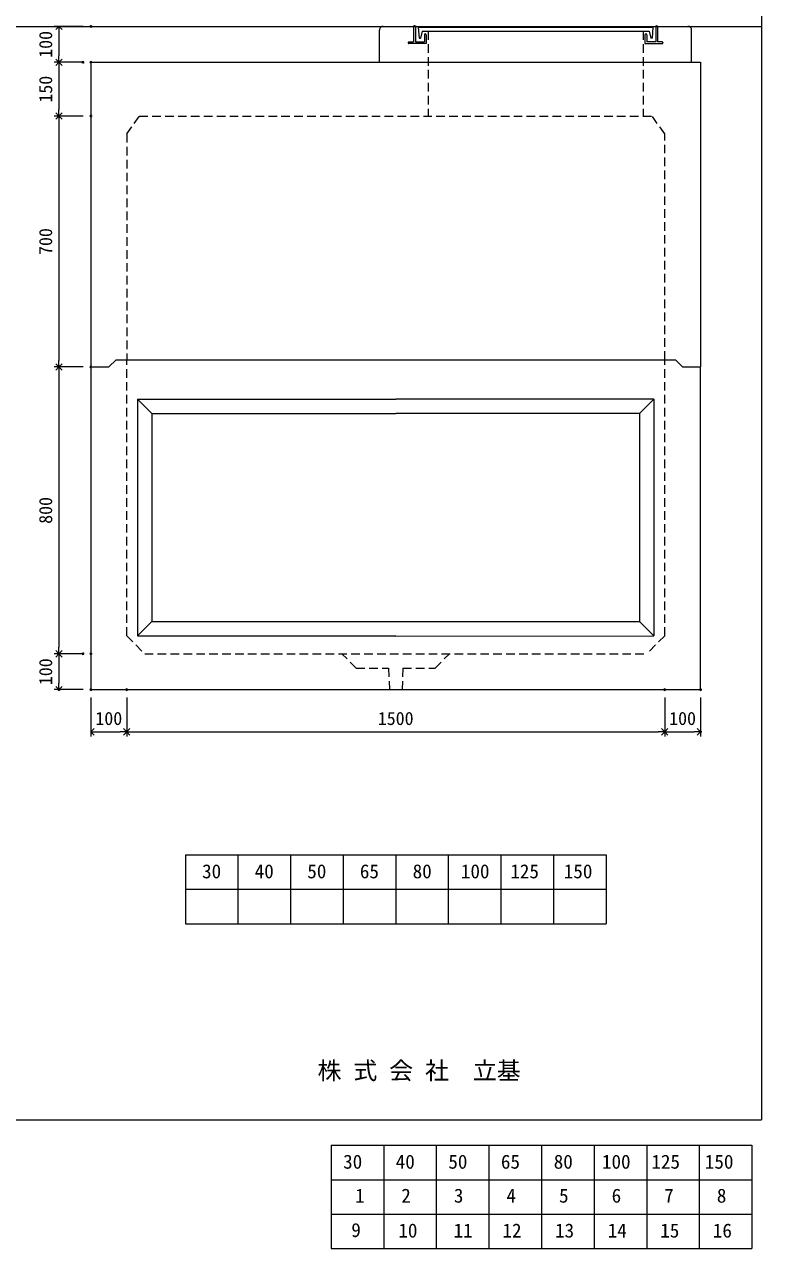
# Model space of a CAD drawing. Units: millimetres, scale not verified. Extents: x -6420 to 6420, y -3029 to 3030.
# Drawn here: x 4365 to 6420, y -3029 to 385 of the extents above; entities that cross this region are included whole.
import ezdxf
from ezdxf.enums import TextEntityAlignment as Align

# ---------------------------------------------------------------- set-up
doc = ezdxf.new("R2010")
doc.units = ezdxf.units.MM
doc.header["$LTSCALE"] = 20
doc.header["$PDMODE"] = 32
doc.header["$PDSIZE"] = 4
doc.linetypes.add('DASHED1', pattern=[1.8, 1.2, -0.6])
doc.linetypes.add('USER5', pattern=[3.185, 0.01, -3.175])
doc.layers.add('0-1_Defpoints', color=7, linetype='Continuous')
for name, color, linetype, lineweight in [('0-2_waku', 7, 'Continuous', 18), ('0-3_gaikei', 7, 'Continuous', 18), ('0-4_kakure', 7, 'DASHED1', 5), ('0-5_sunpou', 7, 'Continuous', 5), ('0-8_uchigawa', 6, 'Continuous', 18), ('0-A_futa', 3, 'Continuous', 18), ('0-B_GL', 4, 'Continuous', 18), ('0-D_文字１', 7, 'Continuous', 18), ('1-4_文字２', 7, 'Continuous', 5)]:
    doc.layers.add(name, color=color, linetype=linetype, lineweight=lineweight)
doc.styles.add('ＭＳ ゴシック', font='')
doc.styles.get('ＭＳ ゴシック').set_extended_font_data('MS Gothic')

# ---------------------------------------------------------------- blocks, each defined once
blk = doc.blocks.new('_Open90')
at = {"layer": '0-5_sunpou'}
blk.add_line((0, 0), (-1, 0), dxfattribs=at)
blk.add_lwpolyline([(-0.5, 0.5), (0, 0), (-0.5, -0.5)], dxfattribs=at)
blk = doc.blocks.new('D74')
at = {"layer": '0-1_Defpoints'}
for p in [(7133.24, 2976.83), (7044.21, 2876.83), (7133.24, 2876.83)]:
    blk.add_point(p, dxfattribs=at)
at = {"layer": '0-5_sunpou'}
for p, q in [((7111.24, 2976.83), (7031.21, 2976.83)), ((7044.21, 2958.83), (7044.21, 2894.83)), ((7111.24, 2876.83), (7031.21, 2876.83))]:
    blk.add_line(p, q, dxfattribs=at)
at = {"layer": '0-5_sunpou', "xscale": 18, "yscale": 18}
for p, rotation in [((7044.21, 2976.83), 90), ((7044.21, 2876.83), 270)]:
    blk.add_blockref('_Open90', p, dxfattribs=dict(at, rotation=rotation))
at = {"layer": '0-5_sunpou', "style": 'ＭＳ ゴシック'}
blk.add_text('100', height=36.66, rotation=90, dxfattribs=at).set_placement((7036.21, 2889.33), align=Align.BOTTOM_LEFT)
blk = doc.blocks.new('D75')
at = {"layer": '0-1_Defpoints'}
for p in [(7111.24, 2876.83), (7044.21, 2726.83), (7133.24, 2726.83)]:
    blk.add_point(p, dxfattribs=at)
at = {"layer": '0-5_sunpou'}
for p, q in [((7089.24, 2876.83), (7031.21, 2876.83)), ((7044.21, 2858.83), (7044.21, 2744.83)), ((7111.24, 2726.83), (7031.21, 2726.83))]:
    blk.add_line(p, q, dxfattribs=at)
at = {"layer": '0-5_sunpou', "xscale": 18, "yscale": 18}
for p, rotation in [((7044.21, 2876.83), 90), ((7044.21, 2726.83), 270)]:
    blk.add_blockref('_Open90', p, dxfattribs=dict(at, rotation=rotation))
at = {"layer": '0-5_sunpou', "style": 'ＭＳ ゴシック'}
blk.add_text('150', height=36.66, rotation=90, dxfattribs=at).set_placement((7036.21, 2764.33), align=Align.BOTTOM_LEFT)
blk = doc.blocks.new('D76')
at = {"layer": '0-1_Defpoints'}
for p in [(7133.24, 2726.83), (7044.21, 2026.83), (7133.24, 2026.83)]:
    blk.add_point(p, dxfattribs=at)
at = {"layer": '0-5_sunpou'}
for p, q in [((7111.24, 2726.83), (7031.21, 2726.83)), ((7044.21, 2708.83), (7044.21, 2044.83)), ((7111.24, 2026.83), (7031.21, 2026.83))]:
    blk.add_line(p, q, dxfattribs=at)
at = {"layer": '0-5_sunpou', "xscale": 18, "yscale": 18}
for p, rotation in [((7044.21, 2726.83), 90), ((7044.21, 2026.83), 270)]:
    blk.add_blockref('_Open90', p, dxfattribs=dict(at, rotation=rotation))
at = {"layer": '0-5_sunpou', "style": 'ＭＳ ゴシック'}
blk.add_text('700', height=36.66, rotation=90, dxfattribs=at).set_placement((7036.21, 2339.33), align=Align.BOTTOM_LEFT)
blk = doc.blocks.new('D60')
at = {"layer": '0-1_Defpoints'}
for p in [(7133.24, 2026.83), (7044.21, 1226.83), (7133.24, 1226.83)]:
    blk.add_point(p, dxfattribs=at)
at = {"layer": '0-5_sunpou'}
for p, q in [((7111.24, 2026.83), (7031.21, 2026.83)), ((7044.21, 2008.83), (7044.21, 1244.83)), ((7111.24, 1226.83), (7031.21, 1226.83))]:
    blk.add_line(p, q, dxfattribs=at)
at = {"layer": '0-5_sunpou', "xscale": 18, "yscale": 18}
for p, rotation in [((7044.21, 2026.83), 90), ((7044.21, 1226.83), 270)]:
    blk.add_blockref('_Open90', p, dxfattribs=dict(at, rotation=rotation))
at = {"layer": '0-5_sunpou', "style": 'ＭＳ ゴシック'}
blk.add_text('800', height=36.66, rotation=90, dxfattribs=at).set_placement((7036.21, 1589.33), align=Align.BOTTOM_LEFT)
blk = doc.blocks.new('D61')
at = {"layer": '0-1_Defpoints'}
for p in [(7111.24, 1226.83), (7044.21, 1126.83), (7133.24, 1126.83)]:
    blk.add_point(p, dxfattribs=at)
at = {"layer": '0-5_sunpou'}
for p, q in [((7089.24, 1226.83), (7031.21, 1226.83)), ((7044.21, 1208.83), (7044.21, 1144.83)), ((7111.24, 1126.83), (7031.21, 1126.83))]:
    blk.add_line(p, q, dxfattribs=at)
at = {"layer": '0-5_sunpou', "xscale": 18, "yscale": 18}
for p, rotation in [((7044.21, 1226.83), 90), ((7044.21, 1126.83), 270)]:
    blk.add_blockref('_Open90', p, dxfattribs=dict(at, rotation=rotation))
at = {"layer": '0-5_sunpou', "style": 'ＭＳ ゴシック'}
blk.add_text('100', height=36.66, rotation=90, dxfattribs=at).set_placement((7036.21, 1139.33), align=Align.BOTTOM_LEFT)
blk = doc.blocks.new('D62')
at = {"layer": '0-1_Defpoints'}
for p in [(7133.24, 1126.83), (7233.24, 1126.83), (7233.24, 1009.12)]:
    blk.add_point(p, dxfattribs=at)
at = {"layer": '0-5_sunpou'}
for p, q in [((7133.24, 1104.83), (7133.24, 996.12)), ((7233.24, 1104.83), (7233.24, 996.12)), ((7151.24, 1009.12), (7215.24, 1009.12))]:
    blk.add_line(p, q, dxfattribs=at)
at = {"layer": '0-5_sunpou', "xscale": 18, "yscale": 18, "rotation": 180}
blk.add_blockref('_Open90', (7133.24, 1009.12), dxfattribs=at)
at = {"layer": '0-5_sunpou', "xscale": 18, "yscale": 18}
blk.add_blockref('_Open90', (7233.24, 1009.12), dxfattribs=at)
at = {"layer": '0-5_sunpou', "style": 'ＭＳ ゴシック'}
blk.add_text('100', height=36.66, dxfattribs=at).set_placement((7145.74, 1017.12), align=Align.BOTTOM_LEFT)
blk = doc.blocks.new('D63')
at = {"layer": '0-1_Defpoints'}
for p in [(7233.24, 1126.83), (8733.24, 1126.83), (8733.24, 1009.12)]:
    blk.add_point(p, dxfattribs=at)
at = {"layer": '0-5_sunpou'}
for p, q in [((7233.24, 1104.83), (7233.24, 996.12)), ((8733.24, 1104.83), (8733.24, 996.12)), ((7251.24, 1009.12), (8715.24, 1009.12))]:
    blk.add_line(p, q, dxfattribs=at)
at = {"layer": '0-5_sunpou', "xscale": 18, "yscale": 18, "rotation": 180}
blk.add_blockref('_Open90', (7233.24, 1009.12), dxfattribs=at)
at = {"layer": '0-5_sunpou', "xscale": 18, "yscale": 18}
blk.add_blockref('_Open90', (8733.24, 1009.12), dxfattribs=at)
at = {"layer": '0-5_sunpou', "style": 'ＭＳ ゴシック'}
blk.add_text('1500', height=36.66, dxfattribs=at).set_placement((7933.24, 1017.12), align=Align.BOTTOM_LEFT)
blk = doc.blocks.new('D64')
at = {"layer": '0-1_Defpoints'}
for p in [(8733.24, 1126.83), (8833.24, 1126.83), (8833.24, 1009.12)]:
    blk.add_point(p, dxfattribs=at)
at = {"layer": '0-5_sunpou'}
for p, q in [((8733.24, 1104.83), (8733.24, 996.12)), ((8833.24, 1104.83), (8833.24, 996.12)), ((8751.24, 1009.12), (8815.24, 1009.12))]:
    blk.add_line(p, q, dxfattribs=at)
at = {"layer": '0-5_sunpou', "xscale": 18, "yscale": 18, "rotation": 180}
blk.add_blockref('_Open90', (8733.24, 1009.12), dxfattribs=at)
at = {"layer": '0-5_sunpou', "xscale": 18, "yscale": 18}
blk.add_blockref('_Open90', (8833.24, 1009.12), dxfattribs=at)
at = {"layer": '0-5_sunpou', "style": 'ＭＳ ゴシック'}
blk.add_text('100', height=36.66, dxfattribs=at).set_placement((8745.74, 1017.12), align=Align.BOTTOM_LEFT)
blk = doc.blocks.new('A$C13530FD9')
at = {"layer": '0-3_gaikei'}
for p, q in [((0, 0), (0, 90)), ((10, 100), (95, 100)), ((775, 100), (860, 100)), ((870, 0), (870, 90))]:
    blk.add_line(p, q, dxfattribs=at)
for centre, radius, start, end in [((9.42, 90.58), 9.44, 86.47383, 183.52617), ((860.33, 90.33), 9.68, 358.04251, 91.95749), ((860, 90), 10, 0, 10)]:
    blk.add_arc(centre, radius, start, end, dxfattribs=at)
at = {"layer": '0-4_kakure', "linetype": 'USER5', "lineweight": 18}
for p, q in [((135, 0), (135, 86.5)), ((735, 0), (735, 86.5))]:
    blk.add_line(p, q, dxfattribs=at)
at = {"layer": '0-A_futa'}
for p, q in [((95, 100), (95, 57)), ((97, 102), (100, 102)), ((100, 102), (100, 57)), ((107.81, 97.5), (762.14, 97.5)), ((107.81, 97.5), (110.3, 67.5)), ((118.33, 86.5), (114.01, 67.5)), ((118.33, 86.5), (751.67, 86.5)), ((125, 77), (125, 57)), ((127, 79), (128, 79)), ((130, 77), (130, 52)), ((740, 77), (740, 52)), ((743, 79), (742, 79)), ((745, 77), (745, 57)), ((751.67, 86.5), (755.99, 67.5)), ((762.14, 97.5), (759.89, 67.5)), ((770, 102), (773, 102)), ((770, 102), (770, 57)), ((775, 100), (775, 57)), ((80, 55), (80, 54)), ((82, 57), (95, 57)), ((130, 52), (82, 52)), ((100, 57), (125, 57)), ((110.3, 67.5), (114.01, 67.5)), ((740, 52), (788, 52)), ((770, 57), (745, 57)), ((759.89, 67.5), (755.99, 67.5)), ((788, 57), (775, 57)), ((790, 55), (790, 54))]:
    blk.add_line(p, q, dxfattribs=at)
for centre, start, end in [((97, 100), 90, 180), ((127, 77), 90, 180), ((128, 77), 0, 90), ((742, 77), 90, 180), ((743, 77), 0, 90), ((773, 100), 0, 90), ((82, 55), 90, 180), ((82, 54), 180, 270), ((788, 55), 0, 90), ((788, 54), 270, 0)]:
    blk.add_arc(centre, 2, start, end, dxfattribs=at)

msp = doc.modelspace()

# ---------------------------------------------------------------- linework, layer by layer
at = {"layer": '0-2_waku'}
for p, q in [((6420.17, 3029.56), (6420.17, -2670.44)), ((6420.17, 3029.56), (6420.17, -2670.44)), ((6420.17, 3029.56), (6420.17, -2670.44)), ((6420.17, 3029.56), (6420.17, -2670.44)), ((6420.17, 2673.31), (6420.17, -2670.44)), ((6420.17, 2673.31), (6420.17, -2670.44)), ((4813.5, -1931.45), (4813.5, -2123.45)), ((4813.5, -1931.45), (4813.5, -2123.45)), ((4813.5, -1931.45), (4813.5, -2123.45)), ((4813.5, -1931.45), (4813.5, -2123.45)), ((4813.5, -1931.45), (5986.83, -1931.45)), ((4960.17, -1931.45), (4960.17, -2123.45)), ((5106.83, -1931.45), (5106.83, -2123.45)), ((5106.83, -1931.45), (5106.83, -2123.45)), ((5253.5, -1931.45), (5253.5, -2123.45)), ((5400.17, -1931.45), (5400.17, -2123.45)), ((5546.83, -1931.45), (5546.83, -2123.45)), ((5693.5, -1931.45), (5693.5, -2123.45)), ((5840.17, -1931.45), (5840.17, -2123.45)), ((5986.83, -1931.45), (5986.83, -2123.45)), ((4813.5, -2027.45), (5986.83, -2027.45)), ((4813.5, -2123.45), (5986.83, -2123.45)), ((-1739.83, -2670.44), (6420.17, -2670.44))]:
    msp.add_line(p, q, dxfattribs=at)
msp.add_lwpolyline([(-1739.83, 3029.56), (6420.17, 3029.56), (6420.17, -2670.44)], dxfattribs=at)
at = {"layer": '0-3_gaikei'}
for p, q in [((4550.17, 279.55), (6250.17, 279.55)), ((4550.17, 279.55), (4550.17, -570.45)), ((6250.17, 279.55), (6250.17, -570.45)), ((4550.17, -570.45), (4600.17, -570.45)), ((4550.17, -570.45), (4600.17, -570.45)), ((4550.17, -570.45), (4600.17, -570.45)), ((4550.17, -570.45), (4600.17, -570.45)), ((4550.17, -570.45), (4600.17, -570.45)), ((4550.17, -570.45), (4600.17, -570.45)), ((4550.17, -570.45), (4550.17, -1470.45)), ((4550.17, -570.45), (4600.17, -570.45)), ((4550.17, -570.45), (4600.17, -570.45)), ((4550.17, -570.45), (4600.17, -570.45)), ((4550.17, -570.45), (4600.17, -570.45)), ((4550.17, -570.45), (4600.17, -570.45)), ((4550.17, -570.45), (4600.17, -570.45)), ((4550.17, -570.45), (4600.17, -570.45)), ((4550.17, -570.45), (4600.17, -570.45)), ((4550.17, -570.45), (4600.17, -570.45)), ((4550.17, -570.45), (4600.17, -570.45)), ((4550.17, -570.45), (4600.17, -570.45)), ((4550.17, -570.45), (4600.17, -570.45)), ((4550.17, -570.45), (4600.17, -570.45)), ((4620.17, -550.45), (4600.17, -570.45)), ((4620.17, -550.45), (4600.17, -570.45)), ((4620.17, -550.45), (4600.17, -570.45)), ((4620.17, -550.45), (4600.17, -570.45)), ((4620.17, -550.45), (4600.17, -570.45)), ((4620.17, -550.45), (4600.17, -570.45)), ((4620.17, -550.45), (4600.17, -570.45)), ((4620.17, -550.45), (4600.17, -570.45)), ((4620.17, -550.45), (4600.17, -570.45)), ((4620.17, -550.45), (4600.17, -570.45)), ((4620.17, -550.45), (4600.17, -570.45)), ((4620.17, -550.45), (4600.17, -570.45)), ((4620.17, -550.45), (4600.17, -570.45)), ((4620.17, -550.45), (4600.17, -570.45)), ((4620.17, -550.45), (4600.17, -570.45)), ((4620.17, -550.45), (4600.17, -570.45)), ((4620.17, -550.45), (4600.17, -570.45)), ((4620.17, -550.45), (4600.17, -570.45)), ((4620.17, -550.45), (4600.17, -570.45)), ((4620.17, -550.45), (6180.17, -550.45)), ((4620.17, -550.45), (6180.17, -550.45)), ((4620.17, -550.45), (6180.17, -550.45)), ((4620.17, -550.45), (6180.17, -550.45)), ((4620.17, -550.45), (6180.17, -550.45)), ((4620.17, -550.45), (6180.17, -550.45)), ((4620.17, -550.45), (6180.17, -550.45)), ((4620.17, -550.45), (6180.17, -550.45)), ((4620.17, -550.45), (6180.17, -550.45)), ((4620.17, -550.45), (6180.17, -550.45)), ((4620.17, -550.45), (6180.17, -550.45)), ((4620.17, -550.45), (6180.17, -550.45)), ((4620.17, -550.45), (6180.17, -550.45)), ((4620.17, -550.45), (6180.17, -550.45)), ((4620.17, -550.45), (6180.17, -550.45)), ((4620.17, -550.45), (6180.17, -550.45)), ((4620.17, -550.45), (6180.17, -550.45)), ((4620.17, -550.45), (6180.17, -550.45)), ((4620.17, -550.45), (6180.17, -550.45)), ((6180.17, -550.45), (6200.17, -570.45)), ((6180.17, -550.45), (6200.17, -570.45)), ((6180.17, -550.45), (6200.17, -570.45)), ((6180.17, -550.45), (6200.17, -570.45)), ((6180.17, -550.45), (6200.17, -570.45)), ((6180.17, -550.45), (6200.17, -570.45)), ((6180.17, -550.45), (6200.17, -570.45)), ((6180.17, -550.45), (6200.17, -570.45)), ((6180.17, -550.45), (6200.17, -570.45)), ((6180.17, -550.45), (6200.17, -570.45)), ((6180.17, -550.45), (6200.17, -570.45)), ((6180.17, -550.45), (6200.17, -570.45)), ((6180.17, -550.45), (6200.17, -570.45)), ((6180.17, -550.45), (6200.17, -570.45)), ((6180.17, -550.45), (6200.17, -570.45)), ((6180.17, -550.45), (6200.17, -570.45)), ((6180.17, -550.45), (6200.17, -570.45)), ((6180.17, -550.45), (6200.17, -570.45)), ((6180.17, -550.45), (6200.17, -570.45)), ((6200.17, -570.45), (6250.17, -570.45)), ((6200.17, -570.45), (6250.17, -570.45)), ((6200.17, -570.45), (6250.17, -570.45)), ((6200.17, -570.45), (6250.17, -570.45)), ((6200.17, -570.45), (6250.17, -570.45)), ((6200.17, -570.45), (6250.17, -570.45)), ((6200.17, -570.45), (6250.17, -570.45)), ((6200.17, -570.45), (6250.17, -570.45)), ((6200.17, -570.45), (6250.17, -570.45)), ((6200.17, -570.45), (6250.17, -570.45)), ((6200.17, -570.45), (6250.17, -570.45)), ((6200.17, -570.45), (6250.17, -570.45)), ((6200.17, -570.45), (6250.17, -570.45)), ((6200.17, -570.45), (6250.17, -570.45)), ((6200.17, -570.45), (6250.17, -570.45)), ((6200.17, -570.45), (6250.17, -570.45)), ((6200.17, -570.45), (6250.17, -570.45)), ((6200.17, -570.45), (6250.17, -570.45)), ((6200.17, -570.45), (6250.17, -570.45)), ((6250.17, -1470.45), (6250.17, -570.45)), ((4550.17, -1470.45), (6250.17, -1470.45))]:
    msp.add_line(p, q, dxfattribs=at)
at = {"layer": '0-4_kakure'}
for p, q in [((5490.17, 366.05), (5490.17, 129.55)), ((6090.17, 366.05), (6090.17, 129.55)), ((4650.17, 79.55), (4685.17, 129.55)), ((4685.17, 129.55), (6115.17, 129.55)), ((6150.17, 79.55), (6115.17, 129.55)), ((4650.17, 79.55), (4650.17, -550.45)), ((6150.17, -550.45), (6150.17, 79.55)), ((4650.17, -1320.45), (4650.17, -550.45)), ((6150.17, -1320.45), (6150.17, -550.45)), ((4650.17, -1320.45), (4700.17, -1370.45)), ((6150.17, -1320.45), (6100.17, -1370.45)), ((4700.17, -1370.45), (6100.17, -1370.45)), ((5290.17, -1410.45), (5250.17, -1370.45)), ((5290.17, -1410.45), (5380.17, -1410.45)), ((5380.17, -1410.45), (5382.67, -1470.45)), ((5420.17, -1410.45), (5417.67, -1470.45))]:
    msp.add_line(p, q, dxfattribs=at)
msp.add_lwpolyline([(5420.17, -1410.45), (5510.17, -1410.45), (5550.17, -1370.45)], dxfattribs=at)
at = {"layer": '0-8_uchigawa'}
for p, q in [((4680.17, -660.45), (5400.17, -660.45)), ((4680.17, -660.45), (4680.17, -1320.45)), ((4720.17, -700.45), (4680.17, -660.45)), ((6120.17, -660.45), (5400.17, -660.45)), ((6080.17, -700.45), (6120.17, -660.45)), ((6120.17, -660.45), (6120.17, -1320.45)), ((6120.17, -660.45), (6120.17, -1320.45)), ((4720.17, -700.45), (4720.17, -1280.45)), ((4720.17, -700.45), (5400.17, -700.45)), ((4720.17, -700.45), (5400.17, -700.45)), ((6080.17, -700.45), (5400.17, -700.45)), ((6080.17, -700.45), (6080.17, -1280.45)), ((4720.17, -1280.45), (4680.17, -1320.45)), ((4720.17, -1280.45), (5400.17, -1280.45)), ((4680.17, -1320.45), (5400.17, -1320.45)), ((5400.86, -1321.14), (6120.17, -1320.45))]:
    msp.add_line(p, q, dxfattribs=at)
msp.add_lwpolyline([(5400.17, -1280.45), (6080.17, -1280.45), (6120.17, -1320.45)], dxfattribs=at)
at = {"layer": '0-B_GL'}
msp.add_line((-1739.83, 379.55), (6420.17, 379.55), dxfattribs=at)
at = {"layer": '1-4_文字２'}
for p, q in [((5220, -2741.48), (5220, -2933.48)), ((5220, -2741.48), (5220, -2933.48)), ((5220, -2741.48), (5220, -2933.48)), ((5220, -2741.48), (5220, -2933.48)), ((5220, -2741.48), (6393.34, -2741.48)), ((5220, -2741.48), (5220, -2933.48)), ((5220, -2741.48), (5220, -2933.48)), ((5220, -2741.48), (5220, -2933.48)), ((5220, -2741.48), (5220, -2933.48)), ((5220, -2741.48), (6393.34, -2741.48)), ((5366.67, -2741.48), (5366.67, -2933.48)), ((5366.67, -2741.48), (5366.67, -2933.48)), ((5513.34, -2741.48), (5513.34, -2933.48)), ((5513.34, -2741.48), (5513.34, -2933.48)), ((5513.34, -2741.48), (5513.34, -2933.48)), ((5513.34, -2741.48), (5513.34, -2933.48)), ((5660, -2741.48), (5660, -2933.48)), ((5660, -2741.48), (5660, -2933.48)), ((5806.67, -2741.48), (5806.67, -2933.48)), ((5806.67, -2741.48), (5806.67, -2933.48)), ((5953.34, -2741.48), (5953.34, -2933.48)), ((5953.34, -2741.48), (5953.34, -2933.48)), ((6100, -2741.48), (6100, -2933.48)), ((6100, -2741.48), (6100, -2933.48)), ((6246.67, -2741.48), (6246.67, -2933.48)), ((6246.67, -2741.48), (6246.67, -2933.48)), ((6393.34, -2741.48), (6393.34, -2933.48)), ((6393.34, -2741.48), (6393.34, -2933.48)), ((5220, -2837.48), (6393.34, -2837.48)), ((5220, -2837.48), (6393.34, -2837.48)), ((5220, -2933.48), (6393.34, -2933.48)), ((5220, -2933.48), (6393.34, -2933.48)), ((5220, -2933.48), (5220, -3029.48)), ((5220, -2933.48), (5220, -3029.48)), ((5220, -2933.48), (5220, -3029.48)), ((5220, -2933.48), (5220, -3029.48)), ((5220, -2933.48), (6393.34, -2933.48)), ((5220, -2933.48), (5220, -3029.48)), ((5220, -2933.48), (5220, -3029.48)), ((5220, -2933.48), (5220, -3029.48)), ((5220, -2933.48), (5220, -3029.48)), ((5220, -2933.48), (6393.34, -2933.48)), ((5366.67, -2933.48), (5366.67, -3029.48)), ((5366.67, -2933.48), (5366.67, -3029.48)), ((5513.34, -2933.48), (5513.34, -3029.48)), ((5513.34, -2933.48), (5513.34, -3029.48)), ((5513.34, -2933.48), (5513.34, -3029.48)), ((5513.34, -2933.48), (5513.34, -3029.48)), ((5660, -2933.48), (5660, -3029.48)), ((5660, -2933.48), (5660, -3029.48)), ((5806.67, -2933.48), (5806.67, -3029.48)), ((5806.67, -2933.48), (5806.67, -3029.48)), ((5953.34, -2933.48), (5953.34, -3029.48)), ((5953.34, -2933.48), (5953.34, -3029.48)), ((6100, -2933.48), (6100, -3029.48)), ((6100, -2933.48), (6100, -3029.48)), ((6246.67, -2933.48), (6246.67, -3029.48)), ((6246.67, -2933.48), (6246.67, -3029.48)), ((6393.34, -2933.48), (6393.34, -3029.48)), ((6393.34, -2933.48), (6393.34, -3029.48)), ((5220, -3029.48), (6393.34, -3029.48)), ((5220, -3029.48), (6393.34, -3029.48))]:
    msp.add_line(p, q, dxfattribs=at)

# ---------------------------------------------------------------- block references
at = {"layer": '0-4_kakure'}
msp.add_blockref('A$C13530FD9', (5355.17, 279.55), dxfattribs=at)
at = {"layer": '0-5_sunpou'}
for name in ['D74', 'D75', 'D76', 'D60', 'D61', 'D62', 'D63', 'D64']:
    msp.add_blockref(name, (-2583.07, -2597.28), dxfattribs=at)

# ---------------------------------------------------------------- texts
at = {"layer": '0-D_文字１', "style": 'ＭＳ ゴシック'}
for s, height, p in [('30', 39.1, (4860.19, -2008.54)), ('40', 39.1, (5006.86, -2008.54)), ('50', 39.1, (5153.52, -2008.54)), ('65', 39.1, (5300.19, -2008.54)), ('80', 39.1, (5447.4, -2008.54)), ('100', 39.1, (5581.9, -2008.54)), ('125', 39.1, (5719.75, -2008.54)), ('150', 39.1, (5868.77, -2008.54)), (' 株 式 会 社\u3000立基', 48.88, (5148.88, -2572.26))]:
    msp.add_text(s, height=height, dxfattribs=at).set_placement(p, align=Align.BOTTOM_LEFT)
at = {"layer": '1-4_文字２', "style": 'ＭＳ ゴシック'}
for s, p in [('30', (5253.54, -2818.57)), ('30', (5253.54, -2818.57)), ('40', (5400.21, -2818.57)), ('40', (5400.21, -2818.57)), ('50', (5546.87, -2818.57)), ('50', (5546.87, -2818.57)), ('65', (5693.54, -2818.57)), ('65', (5693.54, -2818.57)), ('80', (5840.75, -2818.57)), ('80', (5840.75, -2818.57)), ('100', (5975.25, -2818.57)), ('100', (5975.25, -2818.57)), ('125', (6113.1, -2818.57)), ('125', (6113.1, -2818.57)), ('150', (6262.12, -2818.57)), ('150', (6262.12, -2818.57)), ('1', (5287.07, -2913.28)), ('2', (5415.65, -2913.28)), ('3', (5562.32, -2913.28)), ('4', (5708.99, -2913.28)), ('5', (5855.65, -2913.28)), ('6', (6002.32, -2913.28)), ('7', (6148.99, -2913.28)), ('8', (6295.65, -2913.28)), ('9', (5276.31, -3009.28)), ('10', (5407.53, -3010.57)), ('11', (5561.53, -3010.57)), ('12', (5697.81, -3010.57)), ('13', (5844.47, -3010.57)), ('14', (5991.14, -3010.57)), ('15', (6137.81, -3010.57)), ('16', (6284.47, -3010.57))]:
    msp.add_text(s, height=39.1, dxfattribs=at).set_placement(p, align=Align.BOTTOM_LEFT)

doc.saveas('drawing.dxf')
